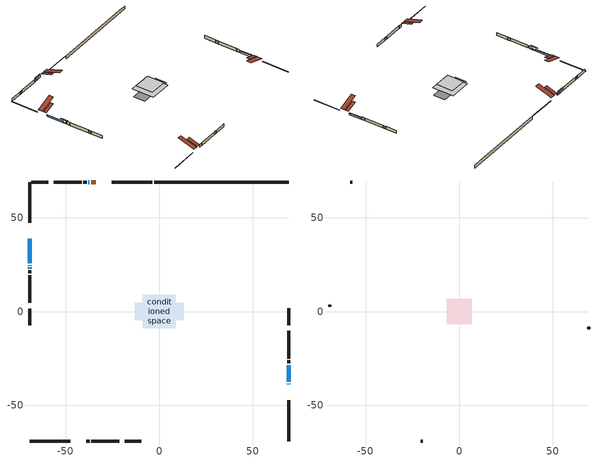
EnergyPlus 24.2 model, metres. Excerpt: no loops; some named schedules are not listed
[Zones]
conditioned space
 floor adiabatic (AdiabaticFloorConstruction): -8.85,-8.85 -8.85,8.85 8.85,8.85 8.85,-8.85 z1.68
 floor foundation (Slab1 construction): -13.18,-4.8 -13.18,4.8 13.18,4.8 13.18,-4.8 z-0.76
 wall outside (RimJoist1 construction): -3.65,69.21 -25.41,69.21 / -69.21,-69.21 -47.45,-69.21 / -69.21,69.21 -69.21,47.45 / 69.21,-69.21 69.21,-47.45 z1.68:1.98
 wall outside (AdiabaticWallConstruction 1): -33.94,69.21 -36.36,69.21 z1.68:3.71
 wall outside (AdiabaticWallConstruction): 69.21,-38.92 69.21,-38.51 / -69.21,23.54 -69.21,22.91 z1.68:2.9; -69.21,38.92 -69.21,25.72 z1.68:2.75; -37.29,69.21 -37.93,69.21 / -69.21,24.79 -69.21,24.46 z1.68:2; 69.21,-37.58 69.21,-28.69 z1.68:3.12
 wall outside (Wall1 construction): -38.86,69.21 -40.52,69.21 / -38.92,-69.21 -37.27,-69.21 / -69.21,21.98 -69.21,20.33 / 69.21,-27.77 69.21,-26.11 z1.68:4.12
 wall outside (Wall2 construction): -41.45,69.21 -56.3,69.21 / -36.34,-69.21 -21.48,-69.21 / -69.21,19.4 -69.21,4.54 / 69.21,-25.18 69.21,-10.32 z1.68:4.12
 wall outside (Wall4 construction): -59.28,69.21 -68.28,69.21 / -18.5,-69.21 -9.5,-69.21 / -69.21,1.56 -69.21,-7.44 / 69.21,-7.34 69.21,1.66 z1.68:4.12
 wall foundation (FoundationWall1 construction): -2.72,69.21,-0.76 -2.72,69.21,1.68 62.02,69.21,1.68 62.02,69.21,1.64 69.21,69.21,1.64 69.21,69.21,-0.76
 window (WindowConstruction 2): 69.21,-38.92 69.21,-38.51 z1.68:2.9
 window (WindowConstruction 1): -69.21,38.92 -69.21,25.72 z1.68:2.75
 window (WindowConstruction 4): -37.29,69.21 -37.93,69.21 z1.68:1.99
 window (WindowConstruction 5): -69.21,24.79 -69.21,24.47 z1.68:1.99
 window (WindowConstruction 3): -69.21,23.54 -69.21,22.91 z1.68:2.9
 window (WindowConstruction): 69.21,-37.58 69.21,-28.69 z1.68:3.12
 door (Door): -33.94,69.21 -36.36,69.21 z1.68:3.71
 ceiling adiabatic (AdiabaticFloorConstruction): 8.85,-8.85 8.85,8.85 -8.85,8.85 -8.85,-8.85 z1.68
 roof outside (Roof2 construction): -33.01,69.21,4.12 -33.01,60.69,6.96 -30.76,60.69,6.96 -30.76,69.21,4.12; -39.85,-69.21,4.12 -39.85,-60.69,6.96 -42.1,-60.69,6.96 -42.1,-69.21,4.12; -69.21,39.85,4.12 -60.69,39.85,6.96 -60.69,42.1,6.96 -69.21,42.1,4.12; 69.21,-39.85,4.12 60.69,-39.85,6.96 60.69,-42.1,6.96 69.21,-42.1,4.12
attic - vented
 floor to conditioned space (Floor1 construction Reversed): -6.81,-6.81 -6.81,6.81 6.81,6.81 6.81,-6.81 z4.12
 wall outside (Wall3 construction): -57.23,69.21 -58.35,69.21 / -20.55,-69.21 -19.43,-69.21 / -69.21,3.61 -69.21,2.49 / 69.21,-9.4 69.21,-8.27 z1.68:4.12
 roof outside (Roof1 construction): -29.83,69.21,4.12 -29.83,55.95,8.54 -26.34,55.95,8.54 -26.34,69.21,4.12; -43.03,-69.21,4.12 -43.03,-55.95,8.54 -46.52,-55.95,8.54 -46.52,-69.21,4.12; -69.21,43.03,4.12 -55.95,43.03,8.54 -55.95,46.52,8.54 -69.21,46.52,4.12; 69.21,-43.03,4.12 55.95,-43.03,8.54 55.95,-46.52,8.54 69.21,-46.52,4.12
shading: -69.21,25.51 -69.21,39.12 -69.62,39.12 -69.62,25.51 z2.95; -40.57,69.21 -34.65,69.21 -34.65,69.62 -40.57,69.62 z4.63; -69.21,21.83 -69.21,27.43 -69.62,27.43 -69.62,21.83 z4.63; 69.21,-28.49 69.21,-37.79 69.62,-37.79 69.62,-28.49 z3.33
[Building]
Building 1: Terrain=Suburbs
[Site:Location]
Brandon AP_MB: Latitude {deg}=49.91; Longitude {deg}=-99.95; Time Zone {hr}=-6; Elevation {m}=409; Keep Site Location Information=Yes
[Site:GroundTemperature:Shallow]
-3.6548, -6.30175, -6.51373, -5.25761, -0.215017, 4.80409, 9.15538, 11.9118, 12.146, 9.9041, 5.66376, 0.798623
[Site:WaterMainsTemperature]
Calculation Method=Schedule; Temperature Schedule=mains temperature schedule
[Material] Roughness=Rough; Thermal Absorptance=0.9
Name | Thickness {m} | Conductivity {W/m-K} | Density {kg/m3} | Specific Heat {J/kg-K} | Solar Absorptance | Visible Absorptance
asphalt or fiberglass shingles | 0.00635 | 0.162714 | 1121.4 | 1465.45 | 0.84 | 0.84
ceiling loosefill ins | 0.338667 | 0.0480833 | 16.02 | 1046.75 | 0.7 | 0.7
ceiling stud and cavity | 0.1397 | 0.0908788 | 65.682 | 1177.47 | 0.7 | 0.7
concrete 4.0 in. | 0.1016 | 1.803125 | 2242.8 | 837.4 | 0.7 | 0.7
concrete 8.0 in. | 0.2032 | 1.803125 | 2242.8 | 837.4 | 0.7 | 0.7
door material | 0.04445 | 0.0451087 | 512.64 | 1214.23 | 0.7 | 0.7
exterior vertical ins | 0.118693 | 0.029427 | 32.04 | 1214.23 | 0.7 | 0.7
floor covering | 0.0127 | 0.0433444 | 54.468 | 1339.84 | 0.6 | 0.6
floor rigid ins; wall rigid ins 2 | 0.512978 | 0.029427 | 32.04 | 1214.23 | 0.7 | 0.7
floor stud and cavity | 0.1397 | 1.75129 | 37.0049 | 1207.88 | 0.7 | 0.7
furniture material conditioned space 1 | 0.1524 | 0.115458 | 640.8 | 1214.23 | 0.6 | 0.6
gypsum board | 0.0127 | 0.160291 | 801 | 837.4 | 0.6 | 0.6
gypsum board 1 | 0.0127 | 0.160291 | 801 | 837.4 | 0.7 | 0.7
osb sheathing 0.5 in. | 0.0127 | 0.115458 | 512.64 | 1214.23 | 0.7 | 0.7
osb sheathing 0.75 in. | 0.01905 | 0.115458 | 512.64 | 1214.23 | 0.7 | 0.7
osb sheathing 2.0 in. | 0.0508 | 0.115458 | 512.64 | 1214.23 | 0.7 | 0.7
rim joist rigid ins; wall rigid ins | 0.051816 | 0.029427 | 32.04 | 1214.23 | 0.7 | 0.7
rim joist stud and cavity | 0.0508 | 0.0406579 | 125.044 | 1163.47 | 0.6 | 0.6
roof rigid ins; wall rigid ins 1 | 0.103632 | 0.029427 | 32.04 | 1214.23 | 0.7 | 0.7
roof stud and cavity | 0.2032 | 0.046368 | 78.34581 | 1123.46 | 0.7 | 0.7
slab rigid ins | 0.0387967 | 0.029427 | 32.04 | 1214.23 | 0.7 | 0.7
wall stud and cavity | 0.1397 | 0.244877 | 139.0536 | 1170.24 | 0.7 | 0.7
wall stud and cavity 1 | 0.1397 | 0.218567 | 139.0536 | 1170.24 | 0.7 | 0.7
wall stud and cavity 2 | 0.0889 | 6.1454 | 50.32683 | 1063.81 | 0.6 | 0.6
wall stud and cavity 3 | 0.1397 | 0.546102 | 139.0536 | 1170.24 | 0.7 | 0.7
wall stud and cavity 4 | 0.0889 | 0.380278 | 52.3479 | 1209.89 | 0.7 | 0.7
wall stud and cavity 5 | 0.0889 | 0.391764 | 83.0341 | 1211.67 | 0.7 | 0.7
wood siding | 0.0254 | 0.102417 | 544.68 | 1172.36 | 0.4 | 0.4
wood siding 1 | 0.00254 | 0.102417 | 544.68 | 1172.36 | 0.4 | 0.4
wood siding 2; wood siding 3; wood siding 4 | 0.0254 | 0.102417 | 544.68 | 1172.36 | 0.7 | 0.7
[WindowMaterial:SimpleGlazingSystem]
Name | U-Factor {W/m2-K} | Solar Heat Gain Coefficient
WindowMaterial | 1.654 | 0.57
WindowMaterial 1 | 1.74939 | 0.55
WindowMaterial 2 | 3.026374 | 0.54
WindowMaterial 3 | 1.967427 | 0.57
WindowMaterial 4 | 2.39441 | 0.37
[Construction]
AdiabaticFloorConstruction: floor stud and cavity, floor rigid ins, osb sheathing 0.75 in., floor covering
AdiabaticWallConstruction: wood siding 3, wall rigid ins 2, wall stud and cavity 4, gypsum board
AdiabaticWallConstruction 1: wood siding 4, wall rigid ins 2, wall stud and cavity 4, gypsum board
Door: door material
Floor1 construction Reversed: gypsum board, ceiling stud and cavity, ceiling loosefill ins
FoundationWall1 construction: concrete 8.0 in., gypsum board 1
furniture construction conditioned space 1: furniture material conditioned space 1
PartitionWallConstruction: gypsum board, wall stud and cavity 5, gypsum board
RimJoist1 construction: wood siding 2, rim joist rigid ins, osb sheathing 2.0 in., rim joist stud and cavity
Roof1 construction: asphalt or fiberglass shingles
Roof2 construction: asphalt or fiberglass shingles, roof rigid ins, osb sheathing 0.75 in., roof stud and cavity, gypsum board
Slab1 construction: slab rigid ins, concrete 4.0 in.
Wall1 construction: wood siding, wall rigid ins, osb sheathing 0.5 in., wall stud and cavity, gypsum board
Wall2 construction: wood siding, wall rigid ins, osb sheathing 0.5 in., wall stud and cavity 1, gypsum board
Wall3 construction: wood siding 1, wall stud and cavity 2
Wall4 construction: wood siding, wall rigid ins 1, osb sheathing 0.5 in., wall stud and cavity 3, gypsum board
WindowConstruction: WindowMaterial
WindowConstruction 1: WindowMaterial 1
WindowConstruction 2: WindowMaterial 2
WindowConstruction 3: WindowMaterial 3
WindowConstruction 4; WindowConstruction 5: WindowMaterial 4
[Zone] Multiplier=1; Part of Total Floor Area=Yes
Name | Volume {m3}
attic - vented | 133.082
conditioned space | 1416.5
[Space]
Name | Zone | Volume {m3}
attic - vented 1 | attic - vented | 133.082
conditioned space 1 | conditioned space | 1416.5
[ZoneInfiltration:EffectiveLeakageArea]
infil attic - vented 1: Zone or Space=attic - vented 1; Schedule=Always On Discrete; Effective Air Leakage Area {cm2}=6268.06; Stack Coefficient=0.000476997; Wind Coefficient=1.47563e-05
[ZoneMixing]
whole house fan mix: Zone or Space=attic - vented; Schedule=Always On Continuous; Design Flow Rate Calculation Method=Flow/Zone; Design Flow Rate {m3/s}=0; Source Zone or Space=conditioned space
[SurfaceProperty:ExposedFoundationPerimeter]
Slab1: Exposed Perimeter Calculation Method=TotalExposedPerimeter; Total Exposed Perimeter {m}=71.932
[InternalMass] Zone or ZoneList=conditioned space; Space or SpaceList=conditioned space 1
Name | Construction | Surface Area {m2}
furniture mass conditioned space 1 | furniture construction conditioned space 1 | 226.648
partition wall mass | PartitionWallConstruction | 566.62
[Lights]
interior lighting: Zone or ZoneList or Space or SpaceList=conditioned space 1; Schedule=interior lighting schedule; Design Level Calculation Method=LightingLevel; Lighting Level {W}=343.2; Return Air Fraction=0; Fraction Radiant=0.6; Fraction Visible=0.2; Fraction Replaceable=1
[People]
occupants: Zone or ZoneList or Space or SpaceList=conditioned space 1; Number of People Schedule=occupants schedule; Number of People Calculation Method=People; Number of People=3; Fraction Radiant=0.314171; Sensible Heat Fraction=0.56303; Activity Level Schedule=occupants activity schedule; Carbon Dioxide Generation Rate {m3/s-W}=0; Enable ASHRAE 55 Comfort Warnings=No; Mean Radiant Temperature Calculation Type=EnclosureAveraged
[ElectricEquipment] Zone or ZoneList or Space or SpaceList=conditioned space 1; Design Level Calculation Method=EquipmentLevel
Name | Schedule | Design Level {W} | Fraction Latent | Fraction Radiant | Fraction Lost
clothes dryer | clothes dryer schedule | 140.772 | 0.015 | 0.081 | 0.85
clothes washer | clothes washer schedule | 32.1985 | 0.03 | 0.162 | 0.7
cooking range | cooking range schedule | 215.147 | 0.08 | 0.432 | 0.2
dishwasher | dishwasher schedule | 66.8632 | 0.3 | 0.18 | 0.4
fridge | fridge schedule | 72.9452 | 0 | 0.6 | 0
mech vent house fan | mech vent house fan schedule | 125 | 0 | 0 | 0.5
mech vent house fan cfis | mech vent house fan cfis schedule | 0 | 0 | 0 | 0
misc plug loads | misc plug loads schedule | 494.7 | 0.045 | 0.513 | 0.1
whole house fan | Always On Discrete | 0 | 0 | 0 | 1
[OtherEquipment] Zone or ZoneList or Space or SpaceList=conditioned space 1; Design Level Calculation Method=EquipmentLevel
Name | Fuel Type | Schedule | Design Level {W} | Fraction Latent | Fraction Radiant | Fraction Lost
clothes dryer 1 | Electricity | clothes dryer schedule | 0 | 0.015 | 0.081 | 0.85
cooking range 1 | Electricity | cooking range schedule | 0 | 0.08 | 0.432 | 0.2
general water use latent | None | general water use schedule | 62.594 | 1 | 0 | 0
general water use sensible | None | general water use schedule | -61.6891 | 0 | 0.6 | 0
mech vent house fan latent load | None | Always On Discrete | 0 | 1 | 0 | 0
mech vent house fan sensible load | None | Always On Discrete | 0 | 0 | 0 | 0
water heater energy adjustment1 | Electricity | Always On Discrete | 0.01 | 0 | 0 | 1
[ZoneInfiltration:DesignFlowRate] Zone or ZoneList or Space or SpaceList=conditioned space 1; Schedule=Always On Discrete; Design Flow Rate Calculation Method=Flow/Zone; Design Flow Rate {m3/s}=0
infil flow; natural vent flow; whole house fan flow
[Foundation:Kiva]
Foundation Kiva 1: Initial Indoor Air Temperature {C}=21; Wall Height Above Grade {m}=1.68; Wall Depth Below Slab {m}=0.2032; Custom Block Material Name 1=exterior vertical ins; Custom Block Depth 1 {m}=2.43998; Custom Block X Position 1 {m}=0.2159; Custom Block Z Position 1 {m}=0
[Foundation:Kiva:Settings]
Soil Conductivity {W/m-K}=0.849921; Soil Density {kg/m3}=1842.3; Soil Specific Heat {J/kg-K}=418.7; Ground Solar Absorptivity=0.9; Ground Thermal Absorptivity=0.9; Ground Surface Roughness {m}=0.03; Far-Field Width {m}=40; Deep-Ground Boundary Condition=ZeroFlux; Deep-Ground Depth {m}=40; Minimum Cell Dimension {m}=0.2; Maximum Cell Growth Coefficient=3; Simulation Timestep=Timestep
[Exterior:Lights]
exterior lighting: Schedule=exterior lighting schedule; Design Level {W}=75.6
[Schedule:Constant]
Name | Hourly Value
Always On Continuous; mech vent house fan schedule; mech vent house fan cfis schedule; Always On Discrete | 1
occupants activity schedule | 117.228
fridge schedule | 0
[Schedule:Day:Interval]
interior lighting schedule day: No, 01:00, 0.108182, 04:00, 0.0901515, 05:00, 0.0991667, 06:00, 0.162273, 07:00, 0.270455, 08:00, 0.342576, 10:00, 0.369621, 11:00, 0.351591, 12:00, 0.333561, 13:00, 0.324545, 14:00, 0.31553, 15:00, 0.333561, 16:00, 0.369621, 17:00, 0.450758, 18:00, 0.585985, 19:00, 0.775303, 20:00, 0.955606, 21:00, 0.991667, 22:00, 0.712197, 23:00, 0.360606, 24:00, 0.162273
interior lighting schedule day 1: No, 01:00, 0.100909, 04:00, 0.0840909, 05:00, 0.0925, 06:00, 0.151364, 07:00, 0.252273, 08:00, 0.319545, 10:00, 0.344773, 11:00, 0.327955, 12:00, 0.311136, 13:00, 0.302727, 14:00, 0.294318, 15:00, 0.311136, 16:00, 0.344773, 17:00, 0.420455, 18:00, 0.546591, 19:00, 0.723182, 20:00, 0.891364, 21:00, 0.925, 22:00, 0.664318, 23:00, 0.336364, 24:00, 0.151364
interior lighting schedule default day: No, 24:00, 0
[Schedule:Week:Daily]
interior lighting schedule Week Rule - Jan1-Jan27: interior lighting schedule day, interior lighting schedule day, interior lighting schedule day, interior lighting schedule day, interior lighting schedule day, interior lighting schedule day, interior lighting schedule day, interior lighting schedule default day, interior lighting schedule default day, interior lighting schedule default day, interior lighting schedule default day, interior lighting schedule default day
interior lighting schedule Week Rule - Jan28-Feb3: interior lighting schedule day, interior lighting schedule day, interior lighting schedule day, interior lighting schedule day, interior lighting schedule day 1, interior lighting schedule day 1, interior lighting schedule day 1, interior lighting schedule default day, interior lighting schedule default day, interior lighting schedule default day, interior lighting schedule default day, interior lighting schedule default day
interior lighting schedule Week Rule - Feb4-Feb24: interior lighting schedule day 1, interior lighting schedule day 1, interior lighting schedule day 1, interior lighting schedule day 1, interior lighting schedule day 1, interior lighting schedule day 1, interior lighting schedule day 1, interior lighting schedule default day, interior lighting schedule default day, interior lighting schedule default day, interior lighting schedule default day, interior lighting schedule default day
interior lighting schedule Week Rule - Feb25-Mar3: interior lighting schedule day 1, interior lighting schedule day 1, interior lighting schedule day 1, interior lighting schedule day 1, interior lighting schedule day 2, interior lighting schedule day 2, interior lighting schedule day 2, interior lighting schedule default day, interior lighting schedule default day, interior lighting schedule default day, interior lighting schedule default day, interior lighting schedule default day
interior lighting schedule Week Rule - Mar4-Mar31: interior lighting schedule day 2, interior lighting schedule day 2, interior lighting schedule day 2, interior lighting schedule day 2, interior lighting schedule day 2, interior lighting schedule day 2, interior lighting schedule day 2, interior lighting schedule default day, interior lighting schedule default day, interior lighting schedule default day, interior lighting schedule default day, interior lighting schedule default day
interior lighting schedule Week Rule - Apr1-Apr28: interior lighting schedule day 3, interior lighting schedule day 3, interior lighting schedule day 3, interior lighting schedule day 3, interior lighting schedule day 3, interior lighting schedule day 3, interior lighting schedule day 3, interior lighting schedule default day, interior lighting schedule default day, interior lighting schedule default day, interior lighting schedule default day, interior lighting schedule default day
interior lighting schedule Week Rule - Apr29-May5: interior lighting schedule day 3, interior lighting schedule day 3, interior lighting schedule day 4, interior lighting schedule day 4, interior lighting schedule day 4, interior lighting schedule day 4, interior lighting schedule day 4, interior lighting schedule default day, interior lighting schedule default day, interior lighting schedule default day, interior lighting schedule default day, interior lighting schedule default day
interior lighting schedule Week Rule - May6-May26: interior lighting schedule day 4, interior lighting schedule day 4, interior lighting schedule day 4, interior lighting schedule day 4, interior lighting schedule day 4, interior lighting schedule day 4, interior lighting schedule day 4, interior lighting schedule default day, interior lighting schedule default day, interior lighting schedule default day, interior lighting schedule default day, interior lighting schedule default day
interior lighting schedule Week Rule - May27-Jun2: interior lighting schedule day 4, interior lighting schedule day 4, interior lighting schedule day 4, interior lighting schedule day 4, interior lighting schedule day 4, interior lighting schedule day 5, interior lighting schedule day 5, interior lighting schedule default day, interior lighting schedule default day, interior lighting schedule default day, interior lighting schedule default day, interior lighting schedule default day
interior lighting schedule Week Rule - Jun3-Jun30: interior lighting schedule day 5, interior lighting schedule day 5, interior lighting schedule day 5, interior lighting schedule day 5, interior lighting schedule day 5, interior lighting schedule day 5, interior lighting schedule day 5, interior lighting schedule default day, interior lighting schedule default day, interior lighting schedule default day, interior lighting schedule default day, interior lighting schedule default day
interior lighting schedule Week Rule - Jul1-Jul28: interior lighting schedule day 6, interior lighting schedule day 6, interior lighting schedule day 6, interior lighting schedule day 6, interior lighting schedule day 6, interior lighting schedule day 6, interior lighting schedule day 6, interior lighting schedule default day, interior lighting schedule default day, interior lighting schedule default day, interior lighting schedule default day, interior lighting schedule default day
interior lighting schedule Week Rule - Jul29-Aug4: interior lighting schedule day 6, interior lighting schedule day 6, interior lighting schedule day 6, interior lighting schedule day 7, interior lighting schedule day 7, interior lighting schedule day 7, interior lighting schedule day 7, interior lighting schedule default day, interior lighting schedule default day, interior lighting schedule default day, interior lighting schedule default day, interior lighting schedule default day
interior lighting schedule Week Rule - Aug5-Aug25: interior lighting schedule day 7, interior lighting schedule day 7, interior lighting schedule day 7, interior lighting schedule day 7, interior lighting schedule day 7, interior lighting schedule day 7, interior lighting schedule day 7, interior lighting schedule default day, interior lighting schedule default day, interior lighting schedule default day, interior lighting schedule default day, interior lighting schedule default day
interior lighting schedule Week Rule - Aug26-Sep1: interior lighting schedule day 7, interior lighting schedule day 7, interior lighting schedule day 7, interior lighting schedule day 7, interior lighting schedule day 7, interior lighting schedule day 7, interior lighting schedule day 8, interior lighting schedule default day, interior lighting schedule default day, interior lighting schedule default day, interior lighting schedule default day, interior lighting schedule default day
interior lighting schedule Week Rule - Sep2-Sep29: interior lighting schedule day 8, interior lighting schedule day 8, interior lighting schedule day 8, interior lighting schedule day 8, interior lighting schedule day 8, interior lighting schedule day 8, interior lighting schedule day 8, interior lighting schedule default day, interior lighting schedule default day, interior lighting schedule default day, interior lighting schedule default day, interior lighting schedule default day
interior lighting schedule Week Rule - Sep30-Oct6: interior lighting schedule day 8, interior lighting schedule day 9, interior lighting schedule day 9, interior lighting schedule day 9, interior lighting schedule day 9, interior lighting schedule day 9, interior lighting schedule day 9, interior lighting schedule default day, interior lighting schedule default day, interior lighting schedule default day, interior lighting schedule default day, interior lighting schedule default day
interior lighting schedule Week Rule - Oct7-Oct27: interior lighting schedule day 9, interior lighting schedule day 9, interior lighting schedule day 9, interior lighting schedule day 9, interior lighting schedule day 9, interior lighting schedule day 9, interior lighting schedule day 9, interior lighting schedule default day, interior lighting schedule default day, interior lighting schedule default day, interior lighting schedule default day, interior lighting schedule default day
interior lighting schedule Week Rule - Oct28-Nov3: interior lighting schedule day 9, interior lighting schedule day 9, interior lighting schedule day 9, interior lighting schedule day 9, interior lighting schedule day 10, interior lighting schedule day 10, interior lighting schedule day 10, interior lighting schedule default day, interior lighting schedule default day, interior lighting schedule default day, interior lighting schedule default day, interior lighting schedule default day
interior lighting schedule Week Rule - Nov4-Nov24: interior lighting schedule day 10, interior lighting schedule day 10, interior lighting schedule day 10, interior lighting schedule day 10, interior lighting schedule day 10, interior lighting schedule day 10, interior lighting schedule day 10, interior lighting schedule default day, interior lighting schedule default day, interior lighting schedule default day, interior lighting schedule default day, interior lighting schedule default day
interior lighting schedule Week Rule - Nov25-Dec1: interior lighting schedule day 10, interior lighting schedule day 10, interior lighting schedule day 10, interior lighting schedule day 10, interior lighting schedule day 10, interior lighting schedule day 10, interior lighting schedule day 11, interior lighting schedule default day, interior lighting schedule default day, interior lighting schedule default day, interior lighting schedule default day, interior lighting schedule default day
interior lighting schedule Week Rule - Dec2-Dec31: interior lighting schedule day 11, interior lighting schedule day 11, interior lighting schedule day 11, interior lighting schedule day 11, interior lighting schedule day 11, interior lighting schedule day 11, interior lighting schedule day 11, interior lighting schedule default day, interior lighting schedule default day, interior lighting schedule default day, interior lighting schedule default day, interior lighting schedule default day
occupants schedule Week Rule - Jan1-Dec31: occupants schedule day, occupants schedule day, occupants schedule day, occupants schedule day, occupants schedule day, occupants schedule day, occupants schedule day, occupants schedule default day, occupants schedule default day, occupants schedule default day, occupants schedule default day, occupants schedule default day
clothes dryer schedule Week Rule - Jan1-Dec31: clothes dryer schedule day, clothes dryer schedule day, clothes dryer schedule day, clothes dryer schedule day, clothes dryer schedule day, clothes dryer schedule day, clothes dryer schedule day, clothes dryer schedule default day, clothes dryer schedule default day, clothes dryer schedule default day, clothes dryer schedule default day, clothes dryer schedule default day
clothes washer schedule Week Rule - Jan1-Dec31: clothes washer schedule day, clothes washer schedule day, clothes washer schedule day, clothes washer schedule day, clothes washer schedule day, clothes washer schedule day, clothes washer schedule day, clothes washer schedule default day, clothes washer schedule default day, clothes washer schedule default day, clothes washer schedule default day, clothes washer schedule default day
cooking range schedule Week Rule - Jan1-Dec31: cooking range schedule day, cooking range schedule day, cooking range schedule day, cooking range schedule day, cooking range schedule day, cooking range schedule day, cooking range schedule day, cooking range schedule default day, cooking range schedule default day, cooking range schedule default day, cooking range schedule default day, cooking range schedule default day
dishwasher schedule Week Rule - Jan1-Dec31: dishwasher schedule day, dishwasher schedule day, dishwasher schedule day, dishwasher schedule day, dishwasher schedule day, dishwasher schedule day, dishwasher schedule day, dishwasher schedule default day, dishwasher schedule default day, dishwasher schedule default day, dishwasher schedule default day, dishwasher schedule default day
misc plug loads schedule Week Rule - Jan1-Dec31: misc plug loads schedule day, misc plug loads schedule day, misc plug loads schedule day, misc plug loads schedule day, misc plug loads schedule day, misc plug loads schedule day, misc plug loads schedule day, misc plug loads schedule default day, misc plug loads schedule default day, misc plug loads schedule default day, misc plug loads schedule default day, misc plug loads schedule default day
general water use schedule Week Rule - Jan1-Dec31: general water use schedule day, general water use schedule day, general water use schedule day, general water use schedule day, general water use schedule day, general water use schedule day, general water use schedule day, general water use schedule default day, general water use schedule default day, general water use schedule default day, general water use schedule default day, general water use schedule default day
exterior lighting schedule Week Rule - Jan1-Jan27: exterior lighting schedule day, exterior lighting schedule day, exterior lighting schedule day, exterior lighting schedule day, exterior lighting schedule day, exterior lighting schedule day, exterior lighting schedule day, exterior lighting schedule default day, exterior lighting schedule default day, exterior lighting schedule default day, exterior lighting schedule default day, exterior lighting schedule default day
exterior lighting schedule Week Rule - Jan28-Feb3: exterior lighting schedule day, exterior lighting schedule day, exterior lighting schedule day, exterior lighting schedule day, exterior lighting schedule day 1, exterior lighting schedule day 1, exterior lighting schedule day 1, exterior lighting schedule default day, exterior lighting schedule default day, exterior lighting schedule default day, exterior lighting schedule default day, exterior lighting schedule default day
exterior lighting schedule Week Rule - Feb4-Feb24: exterior lighting schedule day 1, exterior lighting schedule day 1, exterior lighting schedule day 1, exterior lighting schedule day 1, exterior lighting schedule day 1, exterior lighting schedule day 1, exterior lighting schedule day 1, exterior lighting schedule default day, exterior lighting schedule default day, exterior lighting schedule default day, exterior lighting schedule default day, exterior lighting schedule default day
exterior lighting schedule Week Rule - Feb25-Mar3: exterior lighting schedule day 1, exterior lighting schedule day 1, exterior lighting schedule day 1, exterior lighting schedule day 1, exterior lighting schedule day 2, exterior lighting schedule day 2, exterior lighting schedule day 2, exterior lighting schedule default day, exterior lighting schedule default day, exterior lighting schedule default day, exterior lighting schedule default day, exterior lighting schedule default day
exterior lighting schedule Week Rule - Mar4-Mar31: exterior lighting schedule day 2, exterior lighting schedule day 2, exterior lighting schedule day 2, exterior lighting schedule day 2, exterior lighting schedule day 2, exterior lighting schedule day 2, exterior lighting schedule day 2, exterior lighting schedule default day, exterior lighting schedule default day, exterior lighting schedule default day, exterior lighting schedule default day, exterior lighting schedule default day
exterior lighting schedule Week Rule - Apr1-Apr28: exterior lighting schedule day 3, exterior lighting schedule day 3, exterior lighting schedule day 3, exterior lighting schedule day 3, exterior lighting schedule day 3, exterior lighting schedule day 3, exterior lighting schedule day 3, exterior lighting schedule default day, exterior lighting schedule default day, exterior lighting schedule default day, exterior lighting schedule default day, exterior lighting schedule default day
exterior lighting schedule Week Rule - Apr29-May5: exterior lighting schedule day 3, exterior lighting schedule day 3, exterior lighting schedule day 4, exterior lighting schedule day 4, exterior lighting schedule day 4, exterior lighting schedule day 4, exterior lighting schedule day 4, exterior lighting schedule default day, exterior lighting schedule default day, exterior lighting schedule default day, exterior lighting schedule default day, exterior lighting schedule default day
exterior lighting schedule Week Rule - May6-May26: exterior lighting schedule day 4, exterior lighting schedule day 4, exterior lighting schedule day 4, exterior lighting schedule day 4, exterior lighting schedule day 4, exterior lighting schedule day 4, exterior lighting schedule day 4, exterior lighting schedule default day, exterior lighting schedule default day, exterior lighting schedule default day, exterior lighting schedule default day, exterior lighting schedule default day
exterior lighting schedule Week Rule - May27-Jun2: exterior lighting schedule day 4, exterior lighting schedule day 4, exterior lighting schedule day 4, exterior lighting schedule day 4, exterior lighting schedule day 4, exterior lighting schedule day 5, exterior lighting schedule day 5, exterior lighting schedule default day, exterior lighting schedule default day, exterior lighting schedule default day, exterior lighting schedule default day, exterior lighting schedule default day
exterior lighting schedule Week Rule - Jun3-Jun30: exterior lighting schedule day 5, exterior lighting schedule day 5, exterior lighting schedule day 5, exterior lighting schedule day 5, exterior lighting schedule day 5, exterior lighting schedule day 5, exterior lighting schedule day 5, exterior lighting schedule default day, exterior lighting schedule default day, exterior lighting schedule default day, exterior lighting schedule default day, exterior lighting schedule default day
exterior lighting schedule Week Rule - Jul1-Jul28: exterior lighting schedule day 6, exterior lighting schedule day 6, exterior lighting schedule day 6, exterior lighting schedule day 6, exterior lighting schedule day 6, exterior lighting schedule day 6, exterior lighting schedule day 6, exterior lighting schedule default day, exterior lighting schedule default day, exterior lighting schedule default day, exterior lighting schedule default day, exterior lighting schedule default day
exterior lighting schedule Week Rule - Jul29-Aug4: exterior lighting schedule day 6, exterior lighting schedule day 6, exterior lighting schedule day 6, exterior lighting schedule day 7, exterior lighting schedule day 7, exterior lighting schedule day 7, exterior lighting schedule day 7, exterior lighting schedule default day, exterior lighting schedule default day, exterior lighting schedule default day, exterior lighting schedule default day, exterior lighting schedule default day
exterior lighting schedule Week Rule - Aug5-Aug25: exterior lighting schedule day 7, exterior lighting schedule day 7, exterior lighting schedule day 7, exterior lighting schedule day 7, exterior lighting schedule day 7, exterior lighting schedule day 7, exterior lighting schedule day 7, exterior lighting schedule default day, exterior lighting schedule default day, exterior lighting schedule default day, exterior lighting schedule default day, exterior lighting schedule default day
exterior lighting schedule Week Rule - Aug26-Sep1: exterior lighting schedule day 7, exterior lighting schedule day 7, exterior lighting schedule day 7, exterior lighting schedule day 7, exterior lighting schedule day 7, exterior lighting schedule day 7, exterior lighting schedule day 8, exterior lighting schedule default day, exterior lighting schedule default day, exterior lighting schedule default day, exterior lighting schedule default day, exterior lighting schedule default day
exterior lighting schedule Week Rule - Sep2-Sep29: exterior lighting schedule day 8, exterior lighting schedule day 8, exterior lighting schedule day 8, exterior lighting schedule day 8, exterior lighting schedule day 8, exterior lighting schedule day 8, exterior lighting schedule day 8, exterior lighting schedule default day, exterior lighting schedule default day, exterior lighting schedule default day, exterior lighting schedule default day, exterior lighting schedule default day
exterior lighting schedule Week Rule - Sep30-Oct6: exterior lighting schedule day 8, exterior lighting schedule day 9, exterior lighting schedule day 9, exterior lighting schedule day 9, exterior lighting schedule day 9, exterior lighting schedule day 9, exterior lighting schedule day 9, exterior lighting schedule default day, exterior lighting schedule default day, exterior lighting schedule default day, exterior lighting schedule default day, exterior lighting schedule default day
exterior lighting schedule Week Rule - Oct7-Oct27: exterior lighting schedule day 9, exterior lighting schedule day 9, exterior lighting schedule day 9, exterior lighting schedule day 9, exterior lighting schedule day 9, exterior lighting schedule day 9, exterior lighting schedule day 9, exterior lighting schedule default day, exterior lighting schedule default day, exterior lighting schedule default day, exterior lighting schedule default day, exterior lighting schedule default day
exterior lighting schedule Week Rule - Oct28-Nov3: exterior lighting schedule day 9, exterior lighting schedule day 9, exterior lighting schedule day 9, exterior lighting schedule day 9, exterior lighting schedule day 10, exterior lighting schedule day 10, exterior lighting schedule day 10, exterior lighting schedule default day, exterior lighting schedule default day, exterior lighting schedule default day, exterior lighting schedule default day, exterior lighting schedule default day
exterior lighting schedule Week Rule - Nov4-Nov24: exterior lighting schedule day 10, exterior lighting schedule day 10, exterior lighting schedule day 10, exterior lighting schedule day 10, exterior lighting schedule day 10, exterior lighting schedule day 10, exterior lighting schedule day 10, exterior lighting schedule default day, exterior lighting schedule default day, exterior lighting schedule default day, exterior lighting schedule default day, exterior lighting schedule default day
exterior lighting schedule Week Rule - Nov25-Dec1: exterior lighting schedule day 10, exterior lighting schedule day 10, exterior lighting schedule day 10, exterior lighting schedule day 10, exterior lighting schedule day 10, exterior lighting schedule day 10, exterior lighting schedule day 11, exterior lighting schedule default day, exterior lighting schedule default day, exterior lighting schedule default day, exterior lighting schedule default day, exterior lighting schedule default day
exterior lighting schedule Week Rule - Dec2-Dec31: exterior lighting schedule day 11, exterior lighting schedule day 11, exterior lighting schedule day 11, exterior lighting schedule day 11, exterior lighting schedule day 11, exterior lighting schedule day 11, exterior lighting schedule day 11, exterior lighting schedule default day, exterior lighting schedule default day, exterior lighting schedule default day, exterior lighting schedule default day, exterior lighting schedule default day
[Schedule:Year]
interior lighting schedule: interior lighting schedule Week Rule - Jan1-Jan27, 1, 1, 1, 27, interior lighting schedule Week Rule - Jan28-Feb3, 1, 28, 2, 3, interior lighting schedule Week Rule - Feb4-Feb24, 2, 4, 2, 24, interior lighting schedule Week Rule - Feb25-Mar3, 2, 25, 3, 3, interior lighting schedule Week Rule - Mar4-Mar31, 3, 4, 3, 31, interior lighting schedule Week Rule - Apr1-Apr28, 4, 1, 4, 28, interior lighting schedule Week Rule - Apr29-May5, 4, 29, 5, 5, interior lighting schedule Week Rule - May6-May26, 5, 6, 5, 26, interior lighting schedule Week Rule - May27-Jun2, 5, 27, 6, 2, interior lighting schedule Week Rule - Jun3-Jun30, 6, 3, 6, 30, interior lighting schedule Week Rule - Jul1-Jul28, 7, 1, 7, 28, interior lighting schedule Week Rule - Jul29-Aug4, 7, 29, 8, 4, interior lighting schedule Week Rule - Aug5-Aug25, 8, 5, 8, 25, interior lighting schedule Week Rule - Aug26-Sep1, 8, 26, 9, 1, interior lighting schedule Week Rule - Sep2-Sep29, 9, 2, 9, 29, interior lighting schedule Week Rule - Sep30-Oct6, 9, 30, 10, 6, interior lighting schedule Week Rule - Oct7-Oct27, 10, 7, 10, 27, interior lighting schedule Week Rule - Oct28-Nov3, 10, 28, 11, 3, interior lighting schedule Week Rule - Nov4-Nov24, 11, 4, 11, 24, interior lighting schedule Week Rule - Nov25-Dec1, 11, 25, 12, 1, interior lighting schedule Week Rule - Dec2-Dec31, 12, 2, 12, 31
occupants schedule: occupants schedule Week Rule - Jan1-Dec31, 1, 1, 12, 31
clothes dryer schedule: clothes dryer schedule Week Rule - Jan1-Dec31, 1, 1, 12, 31
clothes washer schedule: clothes washer schedule Week Rule - Jan1-Dec31, 1, 1, 12, 31
cooking range schedule: cooking range schedule Week Rule - Jan1-Dec31, 1, 1, 12, 31
dishwasher schedule: dishwasher schedule Week Rule - Jan1-Dec31, 1, 1, 12, 31
misc plug loads schedule: misc plug loads schedule Week Rule - Jan1-Dec31, 1, 1, 12, 31
general water use schedule: general water use schedule Week Rule - Jan1-Dec31, 1, 1, 12, 31
exterior lighting schedule: exterior lighting schedule Week Rule - Jan1-Jan27, 1, 1, 1, 27, exterior lighting schedule Week Rule - Jan28-Feb3, 1, 28, 2, 3, exterior lighting schedule Week Rule - Feb4-Feb24, 2, 4, 2, 24, exterior lighting schedule Week Rule - Feb25-Mar3, 2, 25, 3, 3, exterior lighting schedule Week Rule - Mar4-Mar31, 3, 4, 3, 31, exterior lighting schedule Week Rule - Apr1-Apr28, 4, 1, 4, 28, exterior lighting schedule Week Rule - Apr29-May5, 4, 29, 5, 5, exterior lighting schedule Week Rule - May6-May26, 5, 6, 5, 26, exterior lighting schedule Week Rule - May27-Jun2, 5, 27, 6, 2, exterior lighting schedule Week Rule - Jun3-Jun30, 6, 3, 6, 30, exterior lighting schedule Week Rule - Jul1-Jul28, 7, 1, 7, 28, exterior lighting schedule Week Rule - Jul29-Aug4, 7, 29, 8, 4, exterior lighting schedule Week Rule - Aug5-Aug25, 8, 5, 8, 25, exterior lighting schedule Week Rule - Aug26-Sep1, 8, 26, 9, 1, exterior lighting schedule Week Rule - Sep2-Sep29, 9, 2, 9, 29, exterior lighting schedule Week Rule - Sep30-Oct6, 9, 30, 10, 6, exterior lighting schedule Week Rule - Oct7-Oct27, 10, 7, 10, 27, exterior lighting schedule Week Rule - Oct28-Nov3, 10, 28, 11, 3, exterior lighting schedule Week Rule - Nov4-Nov24, 11, 4, 11, 24, exterior lighting schedule Week Rule - Nov25-Dec1, 11, 25, 12, 1, exterior lighting schedule Week Rule - Dec2-Dec31, 12, 2, 12, 31
[Schedule:Compact]
mains temperature schedule: Through: 01/01, For: AllDays, Until: 24:00, 2.77222, Through: 01/02, For: AllDays, Until: 24:00, 2.69222, Through: 01/03, For: AllDays, Until: 24:00, 2.61333, Through: 01/04, For: AllDays, Until: 24:00, 2.53556, Through: 01/05, For: AllDays, Until: 24:00, 2.45889, Through: 01/06, For: AllDays, Until: 24:00, 2.38278, Through: 01/07, For: AllDays, Until: 24:00, 2.30778, Through: 01/08, For: AllDays, Until: 24:00, 2.23444, Through: 01/09, For: AllDays, Until: 24:00, 2.16167, Through: 01/10, For: AllDays, Until: 24:00, 2.09, Through: 01/11, For: AllDays, Until: 24:00, 2.02, Through: 01/12, For: AllDays, Until: 24:00, 1.95056, Through: 01/13, For: AllDays, Until: 24:00, 1.88278, Through: 01/14, For: AllDays, Until: 24:00, 1.81611, Through: 01/15, For: AllDays, Until: 24:00, 1.75056, Through: 01/16, For: AllDays, Until: 24:00, 1.68667, Through: 01/17, For: AllDays, Until: 24:00, 1.62333, Through: 01/18, For: AllDays, Until: 24:00, 1.56167, Through: 01/19, For: AllDays, Until: 24:00, 1.50167, Through: 01/20, For: AllDays, Until: 24:00, 1.44278, Through: 01/21, For: AllDays, Until: 24:00, 1.385, Through: 01/22, For: AllDays, Until: 24:00, 1.32833, Through: 01/23, For: AllDays, Until: 24:00, 1.27389, Through: 01/24, For: AllDays, Until: 24:00, 1.22, Through: 01/25, For: AllDays, Until: 24:00, 1.16778, Through: 01/26, For: AllDays, Until: 24:00, 1.11722, Through: 01/27, For: AllDays, Until: 24:00, 1.06833, Through: 01/28, For: AllDays, Until: 24:00, 1.02056, Through: 01/29, For: AllDays, Until: 24:00, 0.973889, Through: 01/30, For: AllDays, Until: 24:00, 0.929444, Through: 01/31, For: AllDays, Until: 24:00, 0.886111, Through: 02/01, For: AllDays, Until: 24:00, 0.843889, Through: 02/02, For: AllDays, Until: 24:00, 0.803889, Through: 02/03, For: AllDays, Until: 24:00, 0.765, Through: 02/04, For: AllDays, Until: 24:00, 0.727778, Through: 02/05, For: AllDays, Until: 24:00, 0.692222, Through: 02/06, For: AllDays, Until: 24:00, 0.658333, Through: 02/07, For: AllDays, Until: 24:00, 0.625556, Through: 02/08, For: AllDays, Until: 24:00, 0.595, Through: 02/09, For: AllDays, Until: 24:00, 0.565556, Through: 02/10, For: AllDays, Until: 24:00, 0.537778, Through: 02/11, For: AllDays, Until: 24:00, 0.511667, Through: 02/12, For: AllDays, Until: 24:00, 0.487222, Through: 02/13, For: AllDays, Until: 24:00, 0.464444, Through: 02/14, For: AllDays, Until: 24:00, 0.443333, Through: 02/15, For: AllDays, Until: 24:00, 0.423889, Through: 02/16, For: AllDays, Until: 24:00, 0.405556, Through: 02/17, For: AllDays, Until: 24:00, 0.389444, Through: 02/18, For: AllDays, Until: 24:00, 0.375, Through: 02/19, For: AllDays, Until: 24:00, 0.362222, Through: 02/20, For: AllDays, Until: 24:00, 0.350556, Through: 02/21, For: AllDays, Until: 24:00, 0.341111, Through: 02/22, For: AllDays, Until: 24:00, 0.333333, Through: 02/23, For: AllDays, Until: 24:00, 0.327222, Through: 02/24, For: AllDays, Until: 24:00, 0.322222, Through: 02/25, For: AllDays, Until: 24:00, 0.319444, Through: 02/26, For: AllDays, Until: 24:00, 0.318333, Through: 02/27, For: AllDays, Until: 24:00, 0.318889, Through: 02/28, For: AllDays, Until: 24:00, 0.321111, Through: 03/01, For: AllDays, Until: 24:00, 0.325, Through: 03/02, For: AllDays, Until: 24:00, 0.330556, Through: 03/03, For: AllDays, Until: 24:00, 0.337778, Through: 03/04, For: AllDays, Until: 24:00, 0.346667, Through: 03/05, For: AllDays, Until: 24:00, 0.356667, Through: 03/06, For: AllDays, Until: 24:00, 0.368889, Through: 03/07, For: AllDays, Until: 24:00, 0.382778, Through: 03/08, For: AllDays, Until: 24:00, 0.398333, Through: 03/09, For: AllDays, Until: 24:00, 0.415556, Through: 03/10, For: AllDays, Until: 24:00, 0.434444, Through: 03/11, For: AllDays, Until: 24:00, 0.455, Through: 03/12, For: AllDays, Until: 24:00, 0.477222, Through: 03/13, For: AllDays, Until: 24:00, 0.501111, Through: 03/14, For: AllDays, Until: 24:00, 0.526111, Through: 03/15, For: AllDays, Until: 24:00, 0.553333, Through: 03/16, For: AllDays, Until: 24:00, 0.582222, Through: 03/17, For: AllDays, Until: 24:00, 0.612222, Through: 03/18, For: AllDays, Until: 24:00, 0.643889, Through: 03/19, For: AllDays, Until: 24:00, 0.677222, Through: 03/20, For: AllDays, Until: 24:00, 0.712222, Through: 03/21, For: AllDays, Until: 24:00, 0.748889, Through: 03/22, For: AllDays, Until: 24:00, 0.786667, Through: 03/23, For: AllDays, Until: 24:00, 0.826667, Through: 03/24, For: AllDays, Until: 24:00, 0.867778, Through: 03/25, For: AllDays, Until: 24:00, 0.910556, Through: 03/26, For: AllDays, Until: 24:00, 0.954444, Through: 03/27, For: AllDays, Until: 24:00, 1, Through: 03/28, For: AllDays, Until: 24:00, 1.04722, Through: 03/29, For: AllDays, Until: 24:00, 1.09611, Through: 03/30, For: AllDays, Until: 24:00, 1.14611, Through: 03/31, For: AllDays, Until: 24:00, 1.19778, Through: 04/01, For: AllDays, Until: 24:00, 1.25056, Through: 04/02, For: AllDays, Until: 24:00, 1.305, Through: 04/03, For: AllDays, Until: 24:00, 1.36056, Through: 04/04, For: AllDays, Until: 24:00, 1.41778, Through: 04/05, For: AllDays, Until: 24:00, 1.47611, Through: 04/06, For: AllDays, Until: 24:00, 1.53556, Through: 04/07, For: AllDays, Until: 24:00, 1.59667, Through: 04/08, For: AllDays, Until: 24:00, 1.65944, Through: 04/09, For: AllDays, Until: 24:00, 1.72278, Through: 04/10, For: AllDays, Until: 24:00, 1.78778, Through: 04/11, For: AllDays, Until: 24:00, 1.85389, Through: 04/12, For: AllDays, Until: 24:00, 1.92167, Through: 04/13, For: AllDays, Until: 24:00, 1.99, Through: 04/14, For: AllDays, Until: 24:00, 2.06, Through: 04/15, For: AllDays, Until: 24:00, 2.13056, Through: 04/16, For: AllDays, Until: 24:00, 2.20278, Through: 04/17, For: AllDays, Until: 24:00, 2.27611, Through: 04/18, For: AllDays, Until: 24:00, 2.35056, Through: 04/19, For: AllDays, Until: 24:00, 2.42611, Through: 04/20, For: AllDays, Until: 24:00, 2.50222, Through: 04/21, For: AllDays, Until: 24:00, 2.58, Through: 04/22, For: AllDays, Until: 24:00, 2.65833, Through: 04/23, For: AllDays, Until: 24:00, 2.73778, Through: 04/24, For: AllDays, Until: 24:00, 2.81833, Through: 04/25, For: AllDays, Until: 24:00, 2.89944, Through: 04/26, For: AllDays, Until: 24:00, 2.98167, Through: 04/27, For: AllDays, Until: 24:00, 3.065, Through: 04/28, For: AllDays, Until: 24:00, 3.14944, Through: 04/29, For: AllDays, Until: 24:00, 3.23389, Through: 04/30, For: AllDays, Until: 24:00, 3.32, Through: 05/01, For: AllDays, Until: 24:00, 3.40611, Through: 05/02, For: AllDays, Until: 24:00, 3.49389, Through: 05/03, For: AllDays, Until: 24:00, 3.58167, Through: 05/04, For: AllDays, Until: 24:00, 3.67056, Through: 05/05, For: AllDays, Until: 24:00, 3.76, Through: 05/06, For: AllDays, Until: 24:00, 3.85, Through: 05/07, For: AllDays, Until: 24:00, 3.94056, Through: 05/08, For: AllDays, Until: 24:00, 4.03222, Through: 05/09, For: AllDays, Until: 24:00, 4.12389, Through: 05/10, For: AllDays, Until: 24:00, 4.21611, Through: 05/11, For: AllDays, Until: 24:00, 4.30944, Through: 05/12, For: AllDays, Until: 24:00, 4.40278, Through: 05/13, For: AllDays, Until: 24:00, 4.49667, Through: 05/14, For: AllDays, Until: 24:00, 4.59111, Through: 05/15, For: AllDays, Until: 24:00, 4.68611, Through: 05/16, For: AllDays, Until: 24:00, 4.78111, Through: 05/17, For: AllDays, Until: 24:00, 4.87667, Through: 05/18, For: AllDays, Until: 24:00, 4.97278, Through: 05/19, For: AllDays, Until: 24:00, 5.06889, Through: 05/20, For: AllDays, Until: 24:00, 5.165, Through: 05/21, For: AllDays, Until: 24:00, 5.26167, Through: 05/22, For: AllDays, Until: 24:00, 5.35889, Through: 05/23, For: AllDays, Until: 24:00, 5.45611, Through: 05/24, For: AllDays, Until: 24:00, 5.55333, Through: 05/25, For: AllDays, Until: 24:00, 5.65056, Through: 05/26, For: AllDays, Until: 24:00, 5.74833, Through: 05/27, For: AllDays, Until: 24:00, 5.84556, Through: 05/28, For: AllDays, Until: 24:00, 5.94333, Through: 05/29, For: AllDays, Until: 24:00, 6.04111, Through: 05/30, For: AllDays, Until: 24:00, 6.13833, Through: 05/31, For: AllDays, Until: 24:00, 6.23611, Through: 06/01, For: AllDays, Until: 24:00, 6.33389, Through: 06/02, For: AllDays, Until: 24:00, 6.43111, Through: 06/03, For: AllDays, Until: 24:00, 6.52833, Through: 06/04, For: AllDays, Until: 24:00, 6.62556, Through: 06/05, For: AllDays, Until: 24:00, 6.72222, Through: 06/06, For: AllDays, Until: 24:00, 6.81889, Through: 06/07, For: AllDays, Until: 24:00, 6.91556, Through: 06/08, For: AllDays, Until: 24:00, 7.01167, Through: 06/09, For: AllDays, Until: 24:00, 7.10778, Through: 06/10, For: AllDays, Until: 24:00, 7.20333, Through: 06/11, For: AllDays, Until: 24:00, 7.29833, Through: 06/12, For: AllDays, Until: 24:00, 7.39333, Through: 06/13, For: AllDays, Until: 24:00, 7.48722, Through: 06/14, For: AllDays, Until: 24:00, 7.58167, Through: 06/15, For: AllDays, Until: 24:00, 7.675, Through: 06/16, For: AllDays, Until: 24:00, 7.76778, Through: 06/17, For: AllDays, Until: 24:00, 7.86056, Through: 06/18, For: AllDays, Until: 24:00, 7.95222, Through: 06/19, For: AllDays, Until: 24:00, 8.04333, Through: 06/20, For: AllDays, Until: 24:00, 8.13444, Through: 06/21, For: AllDays, Until: 24:00, 8.22444, Through: 06/22, For: AllDays, Until: 24:00, 8.31389, Through: 06/23, For: AllDays, Until: 24:00, 8.40222, Through: 06/24, For: AllDays, Until: 24:00, 8.49056, Through: 06/25, For: AllDays, Until: 24:00, 8.57778, Through: 06/26, For: AllDays, Until: 24:00, 8.66444, Through: 06/27, For: AllDays, Until: 24:00, 8.75, Through: 06/28, For: AllDays, Until: 24:00, 8.835, Through: 06/29, For: AllDays, Until: 24:00, 8.91889, Through: 06/30, For: AllDays, Until: 24:00, 9.00222, Through: 07/01, For: AllDays, Until: 24:00, 9.08444, Through: 07/02, For: AllDays, Until: 24:00, 9.16556, Through: 07/03, For: AllDays, Until: 24:00, 9.24611, Through: 07/04, For: AllDays, Until: 24:00, 9.32556, Through: 07/05, For: AllDays, Until: 24:00, 9.40444, Through: 07/06, For: AllDays, Until: 24:00, 9.48167, Through: 07/07, For: AllDays, Until: 24:00, 9.55833, Through: 07/08, For: AllDays, Until: 24:00, 9.63333, Through: 07/09, For: AllDays, Until: 24:00, 9.70778, Through: 07/10, For: AllDays, Until: 24:00, 9.78111, Through: 07/11, For: AllDays, Until: 24:00, 9.85333, Through: 07/12, For: AllDays, Until: 24:00, 9.92389, Through: 07/13, For: AllDays, Until: 24:00, 9.99389, Through: 07/14, For: AllDays, Until: 24:00, 10.0622, Through: 07/15, For: AllDays, Until: 24:00, 10.13, Through: 07/16, For: AllDays, Until: 24:00, 10.1961, Through: 07/17, For: AllDays, Until: 24:00, 10.2611, Through: 07/18, For: AllDays, Until: 24:00, 10.3244, Through: 07/19, For: AllDays, Until: 24:00, 10.3872, Through: 07/20, For: AllDays, Until: 24:00, 10.4478, Through: 07/21, For: AllDays, Until: 24:00, 10.5078, Through: 07/22, For: AllDays, Until: 24:00, 10.5661, Through: 07/23, For: AllDays, Until: 24:00, 10.6233, Through: 07/24, For: AllDays, Until: 24:00, 10.6789, Through: 07/25, For: AllDays, Until: 24:00, 10.7333, Through: 07/26, For: AllDays, Until: 24:00, 10.7861, Through: 07/27, For: AllDays, Until: 24:00, 10.8378, Through: 07/28, For: AllDays, Until: 24:00, 10.8878, Through: 07/29, For: AllDays, Until: 24:00, 10.9361, Through: 07/30, For: AllDays, Until: 24:00, 10.9833, Through: 07/31, For: AllDays, Until: 24:00, 11.0289, Through: 08/01, For: AllDays, Until: 24:00, 11.0733, Through: 08/02, For: AllDays, Until: 24:00, 11.1156, Through: 08/03, For: AllDays, Until: 24:00, 11.1567, Through: 08/04, For: AllDays, Until: 24:00, 11.1967, Through: 08/05, For: AllDays, Until: 24:00, 11.2344, Through: 08/06, For: AllDays, Until: 24:00, 11.2711, Through: 08/07, For: AllDays, Until: 24:00, 11.3061, Through: 08/08, For: AllDays, Until: 24:00, 11.3394, Through: 08/09, For: AllDays, Until: 24:00, 11.3711, Through: 08/10, For: AllDays, Until: 24:00, 11.4017, Through: 08/11, For: AllDays, Until: 24:00, 11.43, Through: 08/12, For: AllDays, Until: 24:00, 11.4572, Through: 08/13, For: AllDays, Until: 24:00, 11.4822, Through: 08/14, For: AllDays, Until: 24:00, 11.5061, Through: 08/15, For: AllDays, Until: 24:00, 11.5283, Through: 08/16, For: AllDays, Until: 24:00, 11.5489, Through: 08/17, For: AllDays, Until: 24:00, 11.5672, Through: 08/18, For: AllDays, Until: 24:00, 11.5844, Through: 08/19, For: AllDays, Until: 24:00, 11.6, Through: 08/20, For: AllDays, Until: 24:00, 11.6139, Through: 08/21, For: AllDays, Until: 24:00, 11.6261, Through: 08/22, For: AllDays, Until: 24:00, 11.6367, Through: 08/23, For: AllDays, Until: 24:00, 11.6456, Through: 08/24, For: AllDays, Until: 24:00, 11.6528, Through: 08/25, For: AllDays, Until: 24:00, 11.6583, Through: 08/26, For: AllDays, Until: 24:00, 11.6622, Through: 08/27, For: AllDays, Until: 24:00, 11.6639, Through: 08/28, For: AllDays, Until: 24:00, 11.6644, Through: 08/29, For: AllDays, Until: 24:00, 11.6633, Through: 08/30, For: AllDays, Until: 24:00, 11.6606, Through: 08/31, For: AllDays, Until: 24:00, 11.6561, Through: 09/01, For: AllDays, Until: 24:00, 11.6494, Through: 09/02, For: AllDays, Until: 24:00, 11.6417, Through: 09/03, For: AllDays, Until: 24:00, 11.6322, Through: 09/04, For: AllDays, Until: 24:00, 11.6206, Through: 09/05, For: AllDays, Until: 24:00, 11.6078, Through: 09/06, For: AllDays, Until: 24:00, 11.5933, Through: 09/07, For: AllDays, Until: 24:00, 11.5772, Through: 09/08, For: AllDays, Until: 24:00, 11.5589, Through: 09/09, For: AllDays, Until: 24:00, 11.5394, Through: 09/10, For: AllDays, Until: 24:00, 11.5183, Through: 09/11, For: AllDays, Until: 24:00, 11.4956, Through: 09/12, For: AllDays, Until: 24:00, 11.4711, Through: 09/13, For: AllDays, Until: 24:00, 11.445, Through: 09/14, For: AllDays, Until: 24:00, 11.4172, Through: 09/15, For: AllDays, Until: 24:00, 11.3878, Through: 09/16, For: AllDays, Until: 24:00, 11.3567, Through: 09/17, For: AllDays, Until: 24:00, 11.3244, Through: 09/18, For: AllDays, Until: 24:00, 11.29, Through: 09/19, For: AllDays, Until: 24:00, 11.2544, Through: 09/20, For: AllDays, Until: 24:00, 11.2172, Through: 09/21, For: AllDays, Until: 24:00, 11.1783, Through: 09/22, For: AllDays, Until: 24:00, 11.1383, Through: 09/23, For: AllDays, Until: 24:00, 11.0967, Through: 09/24, For: AllDays, Until: 24:00, 11.0533, Through: 09/25, For: AllDays, Until: 24:00, 11.0083, Through: 09/26, For: AllDays, Until: 24:00, 10.9622, Through: 09/27, For: AllDays, Until: 24:00, 10.9139, Through: 09/28, For: AllDays, Until: 24:00, 10.865, Through: 09/29, For: AllDays, Until: 24:00, 10.8144, Through: 09/30, For: AllDays, Until: 24:00, 10.7622, Through: 10/01, For: AllDays, Until: 24:00, 10.7083, Through: 10/02, For: AllDays, Until: 24:00, 10.6539, Through: 10/03, For: AllDays, Until: 24:00, 10.5972, Through: 10/04, For: AllDays, Until: 24:00, 10.5394, Through: 10/05, For: AllDays, Until: 24:00, 10.4806, Through: 10/06, For: AllDays, Until: 24:00, 10.42, Through: 10/07, For: AllDays, Until: 24:00, 10.3583, Through: 10/08, For: AllDays, Until: 24:00, 10.2956, Through: 10/09, For: AllDays, Until: 24:00, 10.2311, Through: 10/10, For: AllDays, Until: 24:00, 10.1661, Through: 10/11, For: AllDays, Until: 24:00, 10.0989, Through: 10/12, For: AllDays, Until: 24:00, 10.0311, Through: 10/13, For: AllDays, Until: 24:00, 9.96222, Through: 10/14, For: AllDays, Until: 24:00, 9.89167, Through: 10/15, For: AllDays, Until: 24:00, 9.82056, Through: 10/16, For: AllDays, Until: 24:00, 9.74778, Through: 10/17, For: AllDays, Until: 24:00, 9.67389, Through: 10/18, For: AllDays, Until: 24:00, 9.59889, Through: 10/19, For: AllDays, Until: 24:00, 9.52333, Through: 10/20, For: AllDays, Until: 24:00, 9.44611, Through: 10/21, For: AllDays, Until: 24:00, 9.36833, Through: 10/22, For: AllDays, Until: 24:00, 9.28944, Through: 10/23, For: AllDays, Until: 24:00, 9.20944, Through: 10/24, For: AllDays, Until: 24:00, 9.12889, Through: 10/25, For: AllDays, Until: 24:00, 9.04667, Through: 10/26, For: AllDays, Until: 24:00, 8.96389, Through: 10/27, For: AllDays, Until: 24:00, 8.88056, Through: 10/28, For: AllDays, Until: 24:00, 8.79611, Through: 10/29, For: AllDays, Until: 24:00, 8.71111, Through: 10/30, For: AllDays, Until: 24:00, 8.625, Through: 10/31, For: AllDays, Until: 24:00, 8.53778, Through: 11/01, For: AllDays, Until: 24:00, 8.45056, Through: 11/02, For: AllDays, Until: 24:00, 8.36222, Through: 11/03, For: AllDays, Until: 24:00, 8.27278, Through: 11/04, For: AllDays, Until: 24:00, 8.18333, Through: 11/05, For: AllDays, Until: 24:00, 8.09278, Through: 11/06, For: AllDays, Until: 24:00, 8.00167, Through: 11/07, For: AllDays, Until: 24:00, 7.91, Through: 11/08, For: AllDays, Until: 24:00, 7.81833, Through: 11/09, For: AllDays, Until: 24:00, 7.72556, Through: 11/10, For: AllDays, Until: 24:00, 7.63222, Through: 11/11, For: AllDays, Until: 24:00, 7.53833, Through: 11/12, For: AllDays, Until: 24:00, 7.44444, Through: 11/13, For: AllDays, Until: 24:00, 7.35, Through: 11/14, For: AllDays, Until: 24:00, 7.255, Through: 11/15, For: AllDays, Until: 24:00, 7.15944, Through: 11/16, For: AllDays, Until: 24:00, 7.06389, Through: 11/17, For: AllDays, Until: 24:00, 6.96778, Through: 11/18, For: AllDays, Until: 24:00, 6.87111, Through: 11/19, For: AllDays, Until: 24:00, 6.775, Through: 11/20, For: AllDays, Until: 24:00, 6.67778, Through: 11/21, For: AllDays, Until: 24:00, 6.58111, Through: 11/22, For: AllDays, Until: 24:00, 6.48389, Through: 11/23, For: AllDays, Until: 24:00, 6.38667, Through: 11/24, For: AllDays, Until: 24:00, 6.28889, Through: 11/25, For: AllDays, Until: 24:00, 6.19167, Through: 11/26, For: AllDays, Until: 24:00, 6.09389, Through: 11/27, For: AllDays, Until: 24:00, 5.99611, Through: 11/28, For: AllDays, Until: 24:00, 5.89889, Through: 11/29, For: AllDays, Until: 24:00, 5.80111, Through: 11/30, For: AllDays, Until: 24:00, 5.70333, Through: 12/01, For: AllDays, Until: 24:00, 5.60611, Through: 12/02, For: AllDays, Until: 24:00, 5.50889, Through: 12/03, For: AllDays, Until: 24:00, 5.41167, Through: 12/04, For: AllDays, Until: 24:00, 5.31444, Through: 12/05, For: AllDays, Until: 24:00, 5.21778, Through: 12/06, For: AllDays, Until: 24:00, 5.12111, Through: 12/07, For: AllDays, Until: 24:00, 5.02444, Through: 12/08, For: AllDays, Until: 24:00, 4.92889, Through: 12/09, For: AllDays, Until: 24:00, 4.83278, Through: 12/10, For: AllDays, Until: 24:00, 4.73778, Through: 12/11, For: AllDays, Until: 24:00, 4.64222, Through: 12/12, For: AllDays, Until: 24:00, 4.54778, Through: 12/13, For: AllDays, Until: 24:00, 4.45389, Through: 12/14, For: AllDays, Until: 24:00, 4.36, Through: 12/15, For: AllDays, Until: 24:00, 4.26667, Through: 12/16, For: AllDays, Until: 24:00, 4.17389, Through: 12/17, For: AllDays, Until: 24:00, 4.08167, Through: 12/18, For: AllDays, Until: 24:00, 3.99, Through: 12/19, For: AllDays, Until: 24:00, 3.89889, Through: 12/20, For: AllDays, Until: 24:00, 3.80833, Through: 12/21, For: AllDays, Until: 24:00, 3.71889, Through: 12/22, For: AllDays, Until: 24:00, 3.62944, Through: 12/23, For: AllDays, Until: 24:00, 3.54111, Through: 12/24, For: AllDays, Until: 24:00, 3.45333, Through: 12/25, For: AllDays, Until: 24:00, 3.36667, Through: 12/26, For: AllDays, Until: 24:00, 3.28056, Through: 12/27, For: AllDays, Until: 24:00, 3.195, Through: 12/28, For: AllDays, Until: 24:00, 3.11056, Through: 12/29, For: AllDays, Until: 24:00, 3.02722, Through: 12/30, For: AllDays, Until: 24:00, 2.94389, Through: 12/31, For: AllDays, Until: 24:00, 2.86222
